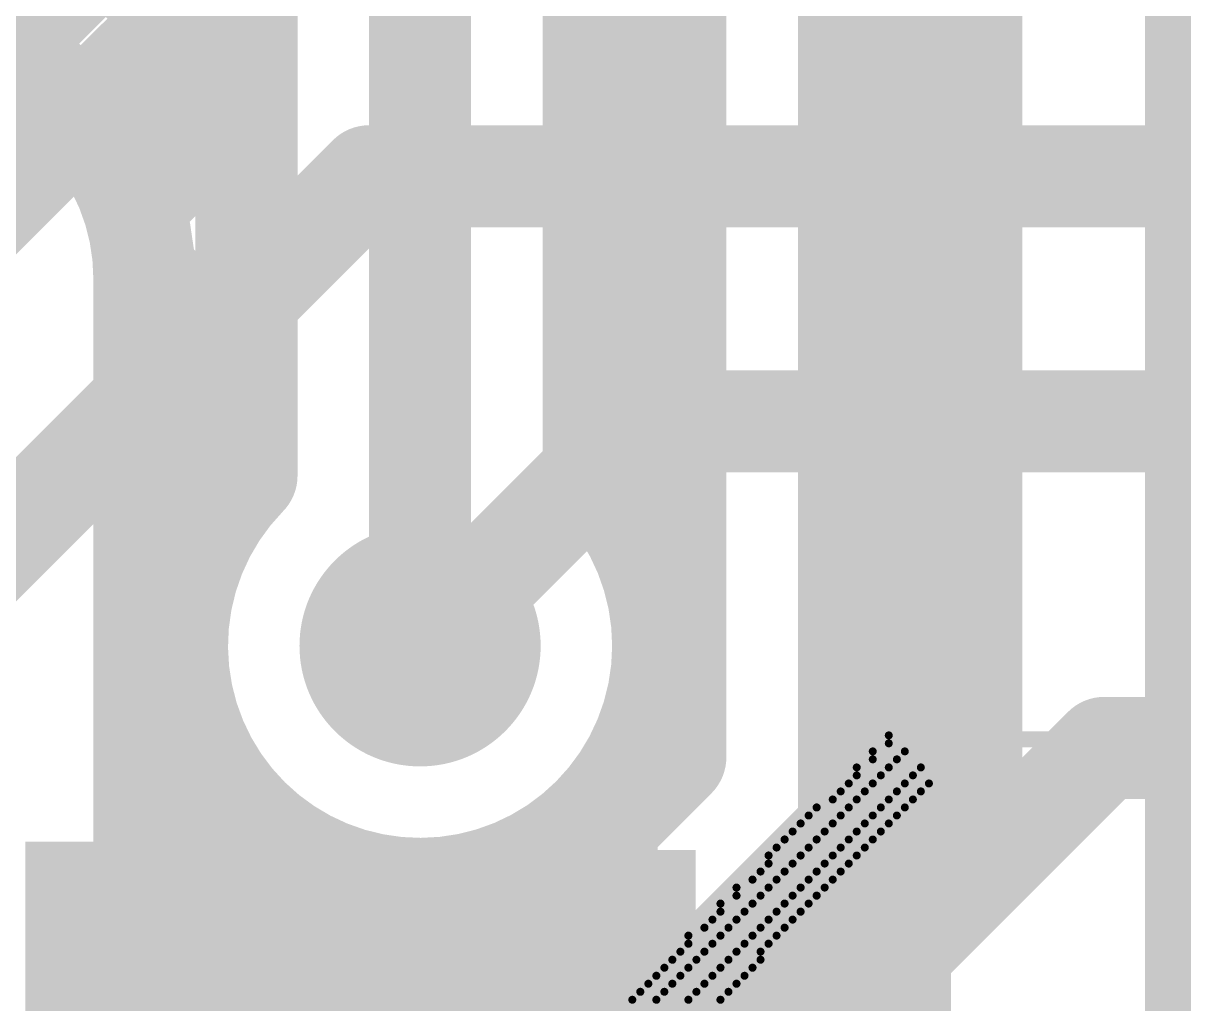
# Model space of a CAD drawing. Header units: millimetres. Extents: x -0.14 to 1.19, y -0.12 to 0.99.
# Drawn here: x 0.4901 to 0.6038, y 0.6339 to 0.73 of the extents above; entities that cross this region are included whole.
import ezdxf

# ---------------------------------------------------------------- set-up
doc = ezdxf.new("R2010")
doc.units = ezdxf.units.MM
doc.header["$MEASUREMENT"] = 0
for name, color, linetype in [('BottomLayer', 5, 'Continuous'), ('BottomOverlay', 54, 'Continuous'), ('TopLayer', 1, 'Continuous'), ('TopPaste', 8, 'Continuous'), ('TopSolder', 216, 'Continuous'), ('ViaHoleLayer', 16, 'Continuous')]:
    doc.layers.add(name, color=color, linetype=linetype)

# ---------------------------------------------------------------- blocks, each defined once
blk = doc.blocks.new('SO_14_35')
at = {"layer": 'TopLayer'}
blk.add_hatch(color=1, dxfattribs=at).paths.add_polyline_path([(0.07835, 0.16181), (0.13228, 0.16181), (0.13228, 0.13819), (0.07835, 0.13819)])
at = {"layer": 'TopPaste'}
blk.add_hatch(color=8, dxfattribs=at).paths.add_polyline_path([(0.07835, 0.16181), (0.13228, 0.16181), (0.13228, 0.13819), (0.07835, 0.13819)])
at = {"layer": 'TopSolder'}
blk.add_hatch(color=216, dxfattribs=at).paths.add_polyline_path([(0.07435, 0.16581), (0.13628, 0.16581), (0.13628, 0.13419), (0.07435, 0.13419)])

msp = doc.modelspace()

# ---------------------------------------------------------------- hatches: boundary and pattern name
at = {"layer": 'BottomLayer'}
h = msp.add_hatch(color=5, dxfattribs=at)
edge = h.paths.add_edge_path()
edge.add_arc((0.529, 0.669), 0.01181, 0, 360)
at = {"layer": 'TopLayer'}
h = msp.add_hatch(color=1, dxfattribs=at)
edge = h.paths.add_edge_path()
edge.add_arc((0.529, 0.669), 0.01181, 0, 360)
msp.add_hatch(color=1, dxfattribs=at).paths.add_polyline_path([(0.556, 0.649), (0.49368, 0.649), (0.49368, 0.571), (0.556, 0.571)])
at = {"layer": 'ViaHoleLayer'}
h = msp.add_hatch(color=16, dxfattribs=at)
edge = h.paths.add_edge_path()
edge.add_arc((0.529, 0.669), 0.00591, 0, 360)

# ---------------------------------------------------------------- linework, layer by layer
at = {"layer": 'BottomLayer'}
for points, const_width in [([(0.46089, 0.775), (0.512, 0.72389)], 0.01), ([(0.577, 0.64856), (0.577, 0.76656)], 0.022), ([(0.611, 0.421), (0.611, 0.76)], 0.022), ([(0.48853, 0.72799), (0.52229, 0.76176)], 0.01), ([(0.45901, 0.75752), (0.49526, 0.72126)], 0.01), ([(0.512, 0.68567), (0.512, 0.74331)], 0.01), ([(0.529, 0.669), (0.529, 0.74331)], 0.01), ([(0.554, 0.65809), (0.554, 0.74157)], 0.01), ([(0.546, 0.72889), (0.554, 0.73689)], 0.01), ([(0.546, 0.68567), (0.546, 0.73627)], 0.01), ([(0.50089, 0.71207), (0.512, 0.72318)], 0.01), ([(0.546, 0.71817), (0.554, 0.71017)], 0.01), ([(0.546, 0.70061), (0.554, 0.70861)], 0.01), ([(0.50199, 0.70561), (0.512, 0.69561)], 0.01), ([(0.502, 0.49778), (0.502, 0.705)], 0.01), ([(0.502, 0.68489), (0.512, 0.69489)], 0.01), ([(0.546, 0.68989), (0.554, 0.68189)], 0.01), ([(0.55122, 0.67755), (0.554, 0.68032)], 0.01), ([(0.502, 0.67732), (0.50565, 0.67367)], 0.01), ([(0.502, 0.65661), (0.50653, 0.66113)], 0.01), ([(0.52406, 0.62815), (0.554, 0.65809)], 0.01), ([(0.53544, 0.607), (0.577, 0.64856)], 0.022), ([(0.502, 0.64904), (0.5233, 0.62774)], 0.01), ([(0.502, 0.62832), (0.52045, 0.64678)], 0.01), ([(0.53367, 0.64565), (0.53762, 0.6417)], 0.01)]:
    msp.add_lwpolyline(points, dxfattribs=dict(at, const_width=const_width))
for points, const_width in [([(0.5435, 0.72889, 1), (0.5485, 0.72889, 1)], 0.005), ([(0.48603, 0.72799, 1), (0.49103, 0.72799, 1)], 0.005), ([(0.5095, 0.72389, 1), (0.5145, 0.72389, 1)], 0.005), ([(0.5095, 0.72318, 1), (0.5145, 0.72318, 1)], 0.005), ([(0.49276, 0.72126, 1), (0.49776, 0.72126, 1)], 0.005), ([(0.49276, 0.72126, 1), (0.49776, 0.72126, 1)], 0.005), ([(0.49276, 0.72126, 1), (0.49776, 0.72126, 1)], 0.005), ([(0.5435, 0.71817, 1), (0.5485, 0.71817, 1)], 0.005), ([(0.49839, 0.71207, 1), (0.50339, 0.71207, 1)], 0.005), ([(0.5515, 0.71017, 1), (0.5565, 0.71017, 1)], 0.005), ([(0.5515, 0.70861, 1), (0.5565, 0.70861, 1)], 0.005), ([(0.49949, 0.70561, 1), (0.50449, 0.70561, 1)], 0.005), ([(0.4995, 0.705, 1), (0.5045, 0.705, 1)], 0.005), ([(0.4995, 0.705, 1), (0.5045, 0.705, 1)], 0.005), ([(0.4995, 0.705, 1), (0.5045, 0.705, 1)], 0.005), ([(0.5435, 0.70061, 1), (0.5485, 0.70061, 1)], 0.005), ([(0.5095, 0.69561, 1), (0.5145, 0.69561, 1)], 0.005), ([(0.5095, 0.69489, 1), (0.5145, 0.69489, 1)], 0.005), ([(0.5435, 0.68989, 1), (0.5485, 0.68989, 1)], 0.005), ([(0.5095, 0.68567, 1), (0.5145, 0.68567, 1)], 0.005), ([(0.5095, 0.68567, 1), (0.5145, 0.68567, 1)], 0.005), ([(0.5435, 0.68567, 1), (0.5485, 0.68567, 1)], 0.005), ([(0.5435, 0.68567, 1), (0.5485, 0.68567, 1)], 0.005), ([(0.4995, 0.68489, 1), (0.5045, 0.68489, 1)], 0.005), ([(0.5515, 0.68189, 1), (0.5565, 0.68189, 1)], 0.005), ([(0.5515, 0.68032, 1), (0.5565, 0.68032, 1)], 0.005), ([(0.4995, 0.67732, 1), (0.5045, 0.67732, 1)], 0.005), ([(0.54872, 0.67755, 1), (0.55372, 0.67755, 1)], 0.005), ([(0.50315, 0.67367, 1), (0.50815, 0.67367, 1)], 0.005), ([(0.5265, 0.669, 1), (0.5315, 0.669, 1)], 0.005), ([(0.55031, 0.669, 1), (0.55531, 0.669, 1)], 0.005), ([(0.55031, 0.669, 1), (0.55531, 0.669, 1)], 0.005), ([(0.50403, 0.66113, 1), (0.50903, 0.66113, 1)], 0.005), ([(0.5515, 0.65809, 1), (0.5565, 0.65809, 1)], 0.005), ([(0.5515, 0.65809, 1), (0.5565, 0.65809, 1)], 0.005), ([(0.4995, 0.65661, 1), (0.5045, 0.65661, 1)], 0.005), ([(0.5715, 0.64856, 1), (0.5825, 0.64856, 1)], 0.011), ([(0.5715, 0.64856, 1), (0.5825, 0.64856, 1)], 0.011), ([(0.4995, 0.64904, 1), (0.5045, 0.64904, 1)], 0.005), ([(0.51795, 0.64678, 1), (0.52295, 0.64678, 1)], 0.005), ([(0.53117, 0.64565, 1), (0.53617, 0.64565, 1)], 0.005), ([(0.53512, 0.6417, 1), (0.54012, 0.6417, 1)], 0.005)]:
    msp.add_lwpolyline(points, format="xyb", close=True, dxfattribs=dict(at, const_width=const_width))
at = {"layer": 'BottomLayer', "const_width": 0.01}
for points in [[(0.49526, 0.72126, -0.198912), (0.502, 0.705)], [(0.49526, 0.72126, -0.198912), (0.502, 0.705)], [(0.55281, 0.669, -1.488751), (0.512, 0.68567)], [(0.546, 0.68567, -0.196384), (0.55281, 0.669)]]:
    msp.add_lwpolyline(points, format="xyb", dxfattribs=at)
at = {"layer": 'BottomOverlay', "const_width": 0.000785}
for points in [[(0.57491, 0.66023), (0.6118, 0.66023)], [(0.57491, 0.65945), (0.61259, 0.65945)], [(0.57334, 0.65866), (0.57648, 0.65866)], [(0.57334, 0.65788), (0.57569, 0.65788)], [(0.57177, 0.65709), (0.57491, 0.65709)], [(0.57805, 0.65709), (0.60945, 0.65709)], [(0.57098, 0.65552), (0.57334, 0.65552)], [(0.57177, 0.65631), (0.57412, 0.65631)], [(0.57648, 0.65552), (0.57883, 0.65552)], [(0.57726, 0.65631), (0.61023, 0.65631)], [(0.5702, 0.65474), (0.57255, 0.65474)], [(0.57569, 0.65474), (0.57805, 0.65474)], [(0.56941, 0.65395), (0.57177, 0.65395)], [(0.57491, 0.65395), (0.57726, 0.65395)], [(0.56706, 0.65238), (0.5702, 0.65238)], [(0.56784, 0.65317), (0.57098, 0.65317)], [(0.57334, 0.65238), (0.57569, 0.65238)], [(0.57412, 0.65317), (0.57648, 0.65317)], [(0.56627, 0.6516), (0.56941, 0.6516)], [(0.57255, 0.6516), (0.57491, 0.6516)], [(0.5647, 0.65003), (0.56784, 0.65003)], [(0.56549, 0.65081), (0.56863, 0.65081)], [(0.57098, 0.65003), (0.57334, 0.65003)], [(0.57177, 0.65081), (0.57412, 0.65081)], [(0.56392, 0.64924), (0.56706, 0.64924)], [(0.5702, 0.64924), (0.57255, 0.64924)], [(0.56313, 0.64846), (0.56627, 0.64846)], [(0.56313, 0.64767), (0.56549, 0.64767)], [(0.56863, 0.64767), (0.57098, 0.64767)], [(0.56941, 0.64846), (0.57177, 0.64846)], [(0.56235, 0.64689), (0.5647, 0.64689)], [(0.56784, 0.64689), (0.5702, 0.64689)], [(0.55999, 0.64532), (0.56313, 0.64532)], [(0.56156, 0.6461), (0.56392, 0.6461)], [(0.56627, 0.64532), (0.56863, 0.64532)], [(0.56706, 0.6461), (0.56941, 0.6461)], [(0.55999, 0.64453), (0.56235, 0.64453)], [(0.56549, 0.64453), (0.56784, 0.64453)], [(0.55842, 0.64375), (0.56156, 0.64375)], [(0.55842, 0.64296), (0.56078, 0.64296)], [(0.56392, 0.64296), (0.56627, 0.64296)], [(0.5647, 0.64375), (0.56706, 0.64375)], [(0.55764, 0.64218), (0.55999, 0.64218)], [(0.56313, 0.64218), (0.56549, 0.64218)], [(0.55685, 0.64139), (0.55921, 0.64139)], [(0.56235, 0.64139), (0.5647, 0.64139)], [(0.55528, 0.64061), (0.55842, 0.64061)], [(0.55528, 0.63982), (0.55764, 0.63982)], [(0.56078, 0.63982), (0.56313, 0.63982)], [(0.56156, 0.64061), (0.56392, 0.64061)], [(0.5545, 0.63904), (0.55685, 0.63904)], [(0.55999, 0.63904), (0.56235, 0.63904)], [(0.55293, 0.63747), (0.55528, 0.63747)], [(0.55371, 0.63825), (0.55607, 0.63825)], [(0.55842, 0.63747), (0.56156, 0.63747)], [(0.55921, 0.63825), (0.56235, 0.63825)], [(0.55214, 0.63668), (0.5545, 0.63668)], [(0.55764, 0.63668), (0.56078, 0.63668)], [(0.55057, 0.63511), (0.55293, 0.63511)], [(0.55136, 0.6359), (0.55371, 0.6359)], [(0.55607, 0.63511), (0.55921, 0.63511)], [(0.55685, 0.6359), (0.55999, 0.6359)], [(0.54979, 0.63433), (0.55214, 0.63433)], [(0.55528, 0.63433), (0.55842, 0.63433)]]:
    msp.add_lwpolyline(points, dxfattribs=at)
at = {"layer": 'BottomOverlay', "const_width": 0.000392}
for points in [[(0.57471, 0.66023, 1), (0.5751, 0.66023, 1)], [(0.57471, 0.65945, 1), (0.5751, 0.65945, 1)], [(0.57314, 0.65866, 1), (0.57353, 0.65866, 1)], [(0.57314, 0.65788, 1), (0.57353, 0.65788, 1)], [(0.5755, 0.65788, 1), (0.57589, 0.65788, 1)], [(0.57628, 0.65866, 1), (0.57667, 0.65866, 1)], [(0.57157, 0.65709, 1), (0.57196, 0.65709, 1)], [(0.57471, 0.65709, 1), (0.5751, 0.65709, 1)], [(0.57785, 0.65709, 1), (0.57824, 0.65709, 1)], [(0.57079, 0.65552, 1), (0.57118, 0.65552, 1)], [(0.57157, 0.65631, 1), (0.57196, 0.65631, 1)], [(0.57314, 0.65552, 1), (0.57353, 0.65552, 1)], [(0.57393, 0.65631, 1), (0.57432, 0.65631, 1)], [(0.57628, 0.65552, 1), (0.57667, 0.65552, 1)], [(0.57707, 0.65631, 1), (0.57746, 0.65631, 1)], [(0.57864, 0.65552, 1), (0.57903, 0.65552, 1)], [(0.57, 0.65474, 1), (0.57039, 0.65474, 1)], [(0.57236, 0.65474, 1), (0.57275, 0.65474, 1)], [(0.5755, 0.65474, 1), (0.57589, 0.65474, 1)], [(0.57785, 0.65474, 1), (0.57824, 0.65474, 1)], [(0.56922, 0.65395, 1), (0.56961, 0.65395, 1)], [(0.57157, 0.65395, 1), (0.57196, 0.65395, 1)], [(0.57471, 0.65395, 1), (0.5751, 0.65395, 1)], [(0.57707, 0.65395, 1), (0.57746, 0.65395, 1)], [(0.56686, 0.65238, 1), (0.56725, 0.65238, 1)], [(0.56764, 0.65317, 1), (0.56804, 0.65317, 1)], [(0.57, 0.65238, 1), (0.57039, 0.65238, 1)], [(0.57079, 0.65317, 1), (0.57118, 0.65317, 1)], [(0.57314, 0.65238, 1), (0.57353, 0.65238, 1)], [(0.57393, 0.65317, 1), (0.57432, 0.65317, 1)], [(0.5755, 0.65238, 1), (0.57589, 0.65238, 1)], [(0.57628, 0.65317, 1), (0.57667, 0.65317, 1)], [(0.56607, 0.6516, 1), (0.56647, 0.6516, 1)], [(0.56922, 0.6516, 1), (0.56961, 0.6516, 1)], [(0.57236, 0.6516, 1), (0.57275, 0.6516, 1)], [(0.57471, 0.6516, 1), (0.5751, 0.6516, 1)], [(0.5645, 0.65003, 1), (0.5649, 0.65003, 1)], [(0.56529, 0.65081, 1), (0.56568, 0.65081, 1)], [(0.56764, 0.65003, 1), (0.56804, 0.65003, 1)], [(0.56843, 0.65081, 1), (0.56882, 0.65081, 1)], [(0.57079, 0.65003, 1), (0.57118, 0.65003, 1)], [(0.57157, 0.65081, 1), (0.57196, 0.65081, 1)], [(0.57314, 0.65003, 1), (0.57353, 0.65003, 1)], [(0.57393, 0.65081, 1), (0.57432, 0.65081, 1)], [(0.56372, 0.64924, 1), (0.56411, 0.64924, 1)], [(0.56686, 0.64924, 1), (0.56725, 0.64924, 1)], [(0.57, 0.64924, 1), (0.57039, 0.64924, 1)], [(0.57236, 0.64924, 1), (0.57275, 0.64924, 1)], [(0.56293, 0.64846, 1), (0.56333, 0.64846, 1)], [(0.56293, 0.64767, 1), (0.56333, 0.64767, 1)], [(0.56529, 0.64767, 1), (0.56568, 0.64767, 1)], [(0.56607, 0.64846, 1), (0.56647, 0.64846, 1)], [(0.56843, 0.64767, 1), (0.56882, 0.64767, 1)], [(0.56922, 0.64846, 1), (0.56961, 0.64846, 1)], [(0.57079, 0.64767, 1), (0.57118, 0.64767, 1)], [(0.57157, 0.64846, 1), (0.57196, 0.64846, 1)], [(0.56215, 0.64689, 1), (0.56254, 0.64689, 1)], [(0.5645, 0.64689, 1), (0.5649, 0.64689, 1)], [(0.56764, 0.64689, 1), (0.56804, 0.64689, 1)], [(0.57, 0.64689, 1), (0.57039, 0.64689, 1)], [(0.55979, 0.64532, 1), (0.56019, 0.64532, 1)], [(0.56136, 0.6461, 1), (0.56176, 0.6461, 1)], [(0.56293, 0.64532, 1), (0.56333, 0.64532, 1)], [(0.56372, 0.6461, 1), (0.56411, 0.6461, 1)], [(0.56607, 0.64532, 1), (0.56647, 0.64532, 1)], [(0.56686, 0.6461, 1), (0.56725, 0.6461, 1)], [(0.56843, 0.64532, 1), (0.56882, 0.64532, 1)], [(0.56922, 0.6461, 1), (0.56961, 0.6461, 1)], [(0.55979, 0.64453, 1), (0.56019, 0.64453, 1)], [(0.56215, 0.64453, 1), (0.56254, 0.64453, 1)], [(0.56529, 0.64453, 1), (0.56568, 0.64453, 1)], [(0.56764, 0.64453, 1), (0.56804, 0.64453, 1)], [(0.55822, 0.64375, 1), (0.55862, 0.64375, 1)], [(0.55822, 0.64296, 1), (0.55862, 0.64296, 1)], [(0.56058, 0.64296, 1), (0.56097, 0.64296, 1)], [(0.56136, 0.64375, 1), (0.56176, 0.64375, 1)], [(0.56372, 0.64296, 1), (0.56411, 0.64296, 1)], [(0.5645, 0.64375, 1), (0.5649, 0.64375, 1)], [(0.56607, 0.64296, 1), (0.56647, 0.64296, 1)], [(0.56686, 0.64375, 1), (0.56725, 0.64375, 1)], [(0.55744, 0.64218, 1), (0.55783, 0.64218, 1)], [(0.55979, 0.64218, 1), (0.56019, 0.64218, 1)], [(0.56293, 0.64218, 1), (0.56333, 0.64218, 1)], [(0.56529, 0.64218, 1), (0.56568, 0.64218, 1)], [(0.55665, 0.64139, 1), (0.55705, 0.64139, 1)], [(0.55901, 0.64139, 1), (0.5594, 0.64139, 1)], [(0.56215, 0.64139, 1), (0.56254, 0.64139, 1)], [(0.5645, 0.64139, 1), (0.5649, 0.64139, 1)], [(0.55508, 0.64061, 1), (0.55548, 0.64061, 1)], [(0.55508, 0.63982, 1), (0.55548, 0.63982, 1)], [(0.55744, 0.63982, 1), (0.55783, 0.63982, 1)], [(0.55822, 0.64061, 1), (0.55862, 0.64061, 1)], [(0.56058, 0.63982, 1), (0.56097, 0.63982, 1)], [(0.56136, 0.64061, 1), (0.56176, 0.64061, 1)], [(0.56293, 0.63982, 1), (0.56333, 0.63982, 1)], [(0.56372, 0.64061, 1), (0.56411, 0.64061, 1)], [(0.5543, 0.63904, 1), (0.55469, 0.63904, 1)], [(0.55665, 0.63904, 1), (0.55705, 0.63904, 1)], [(0.55979, 0.63904, 1), (0.56019, 0.63904, 1)], [(0.56215, 0.63904, 1), (0.56254, 0.63904, 1)], [(0.55273, 0.63747, 1), (0.55312, 0.63747, 1)], [(0.55351, 0.63825, 1), (0.55391, 0.63825, 1)], [(0.55508, 0.63747, 1), (0.55548, 0.63747, 1)], [(0.55587, 0.63825, 1), (0.55626, 0.63825, 1)], [(0.55822, 0.63747, 1), (0.55862, 0.63747, 1)], [(0.55901, 0.63825, 1), (0.5594, 0.63825, 1)], [(0.56136, 0.63747, 1), (0.56176, 0.63747, 1)], [(0.56215, 0.63825, 1), (0.56254, 0.63825, 1)], [(0.55194, 0.63668, 1), (0.55234, 0.63668, 1)], [(0.5543, 0.63668, 1), (0.55469, 0.63668, 1)], [(0.55744, 0.63668, 1), (0.55783, 0.63668, 1)], [(0.56058, 0.63668, 1), (0.56097, 0.63668, 1)], [(0.55037, 0.63511, 1), (0.55077, 0.63511, 1)], [(0.55116, 0.6359, 1), (0.55155, 0.6359, 1)], [(0.55273, 0.63511, 1), (0.55312, 0.63511, 1)], [(0.55351, 0.6359, 1), (0.55391, 0.6359, 1)], [(0.55587, 0.63511, 1), (0.55626, 0.63511, 1)], [(0.55665, 0.6359, 1), (0.55705, 0.6359, 1)], [(0.55901, 0.63511, 1), (0.5594, 0.63511, 1)], [(0.55979, 0.6359, 1), (0.56019, 0.6359, 1)], [(0.54959, 0.63433, 1), (0.54998, 0.63433, 1)], [(0.55194, 0.63433, 1), (0.55234, 0.63433, 1)], [(0.55508, 0.63433, 1), (0.55548, 0.63433, 1)], [(0.55822, 0.63433, 1), (0.55862, 0.63433, 1)]]:
    msp.add_lwpolyline(points, format="xyb", close=True, dxfattribs=at)
at = {"layer": 'TopLayer', "const_width": 0.01}
for points in [[(0.389, 0.614), (0.51, 0.735)], [(0.418, 0.609), (0.524, 0.715)], [(0.524, 0.715), (0.679, 0.715)], [(0.529, 0.669), (0.551, 0.691)], [(0.551, 0.691), (0.643, 0.691)], [(0.576, 0.639), (0.596, 0.659)], [(0.596, 0.659), (0.891, 0.659)], [(0.576, 0.542), (0.576, 0.639)]]:
    msp.add_lwpolyline(points, dxfattribs=at)
at = {"layer": 'TopLayer', "const_width": 0.005}
for points in [[(0.5215, 0.715, 1), (0.5265, 0.715, 1)], [(0.5215, 0.715, 1), (0.5265, 0.715, 1)], [(0.5485, 0.691, 1), (0.5535, 0.691, 1)], [(0.5485, 0.691, 1), (0.5535, 0.691, 1)], [(0.5265, 0.669, 1), (0.5315, 0.669, 1)], [(0.5935, 0.659, 1), (0.5985, 0.659, 1)], [(0.5935, 0.659, 1), (0.5985, 0.659, 1)], [(0.5735, 0.639, 1), (0.5785, 0.639, 1)], [(0.5735, 0.639, 1), (0.5785, 0.639, 1)]]:
    msp.add_lwpolyline(points, format="xyb", close=True, dxfattribs=at)

# ---------------------------------------------------------------- block references
msp.add_blockref('SO_14_35', (0.416, 0.484))

doc.saveas('drawing.dxf')
